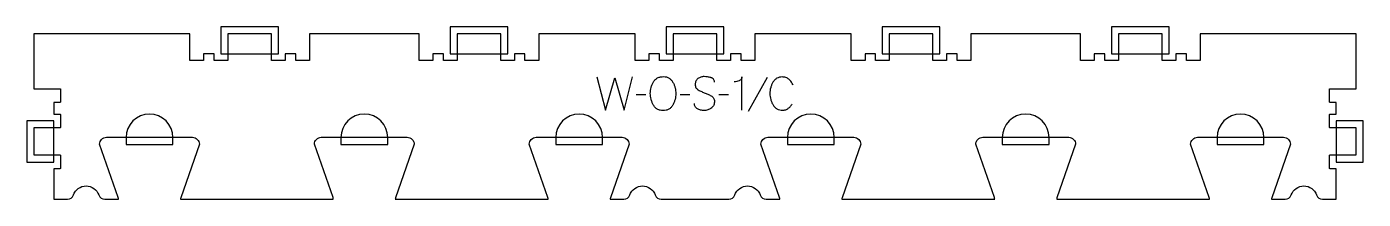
# Model space of a CAD drawing. Extents: x -6 to 1206, y 0 to 156.
import ezdxf

# ---------------------------------------------------------------- set-up
doc = ezdxf.new("R2010")
doc.units = 0
for name, color, linetype in [('1_ANYTOOL_1MMDEEP_LABELS_S', 2, 'CONTINUOUS'), ('4_ANYTOOL_CUTTHROUGH_OUTSI', 5, 'CONTINUOUS'), ('5_ANYTOOL_HALF_MILL_9MM_IN', 3, 'CONTINUOUS')]:
    doc.layers.add(name, color=color, linetype=linetype)

msp = doc.modelspace()

# ---------------------------------------------------------------- linework, layer by layer
at = {"layer": '1_ANYTOOL_1MMDEEP_LABELS_S'}
for p, q in [((665.085704, 110.124661), (647.89999, 79.353232)), ((555.157133, 94.481804), (546.371419, 94.39609)), ((595.185704, 94.481804), (586.39999, 94.39609)), ((630.242847, 94.481804), (621.457133, 94.39609))]:
    msp.add_line(p, q, dxfattribs=at)
msp.add_lwpolyline([(510.79999, 110.59609), (518.514276, 80.59609), (526.957133, 109.69609), (535.442847, 80.59609), (542.942847, 110.59609)], dxfattribs=at)
msp.add_lwpolyline([(571.228561, 110.938947, -0.064784), (573.902517, 110.591025, -0.088904), (576.328561, 109.460375, -0.05419), (578.251126, 107.768245, -0.051179), (579.778561, 105.710375, -0.041653), (580.960761, 103.281603, -0.036749), (581.74999, 100.69609, -0.024892), (582.207769, 98.076826, -0.030823), (582.371419, 95.424661, -0.034269), (582.194899, 92.852164, -0.031918), (581.680347, 90.324661, -0.031725), (580.79216, 87.715264, -0.026303), (579.607133, 85.224661, -0.058719), (578.083352, 83.062914, -0.077745), (576.044633, 81.399661, -0.077243), (573.557645, 80.420823, -0.055252), (570.885704, 80.124661, -0.054051), (568.131779, 80.42324, -0.077615), (565.566061, 81.42109, -0.078558), (563.490988, 83.108163, -0.060481), (561.94999, 85.310375, -0.02629), (560.76333, 87.849594, -0.031299), (559.876776, 90.506804, -0.031469), (559.361737, 93.093619, -0.033416), (559.185704, 95.724661, -0.032847), (559.364382, 98.44161, -0.035049), (559.908919, 101.10859, -0.03503), (560.824892, 103.685628, -0.032231), (562.078561, 106.117518, -0.062518), (563.70045, 108.184612, -0.074052), (565.81249, 109.73359, -0.072322), (568.439343, 110.66448, -0.049083)], format="xyb", close=True, dxfattribs=at)
for points in [[(617.428561, 106.010375, 0.071867), (617.235448, 107.346982, 0.100684), (616.608919, 108.528232, 0.047558), (616.134365, 109.004683, 0.038563), (615.584365, 109.393411, 0.037928), (614.887177, 109.740879, 0.026634), (614.14999, 109.99609, 0.028461), (611.126657, 110.682072, 0.041577), (608.042847, 110.938947, 0.036938), (606.540487, 110.827807, 0.041531), (605.07499, 110.48359, 0.041583), (603.697613, 109.906381, 0.038125), (602.428561, 109.117518, 0.057611), (601.358409, 108.125614, 0.065808), (600.564276, 106.905018, 0.06469), (600.08678, 105.445463, 0.046778), (599.942847, 103.910375, 0.052235), (600.105203, 102.360533, 0.075448), (600.64999, 100.910375, 0.076671), (601.566082, 99.737323, 0.061023), (602.771419, 98.853232, 0.021951), (605.800273, 97.325887, 0.018213), (608.942847, 96.04609, -0.02405), (612.044332, 94.740627, -0.02981), (614.985704, 93.110375, -0.068439), (616.127006, 92.144445, -0.079282), (616.935704, 90.892518, -0.076308), (617.360704, 89.313836, -0.047772), (617.385704, 87.667518, -0.046243), (617.09247, 85.986559, -0.06359), (616.442847, 84.415732, -0.064671), (615.470023, 83.131543, -0.057073), (614.214276, 82.117518, -0.067522), (611.245967, 80.754608, -0.070793), (608.021419, 80.253232, -0.064027), (604.882403, 80.615747, -0.070447), (601.957133, 81.79609, -0.054374), (600.798716, 82.645722, -0.074742), (599.89999, 83.756804, -0.075199), (599.376983, 85.063182, -0.057737), (599.214276, 86.467518)], [(642.371419, 80.59609), (642.371419, 110.638947, -0.057478), (642.107396, 109.545979, -0.075801), (641.567847, 108.565732, -0.075474), (640.752395, 107.781858, -0.055107), (639.757133, 107.231804, -0.039607), (637.614892, 106.532292, -0.05918), (635.385704, 106.267518)], [(688.69999, 103.09609, 0.059291), (687.163829, 106.025506, 0.066881), (684.94999, 108.474661, 0.04529), (683.633004, 109.398538, 0.046757), (682.169633, 110.065732, 0.04633), (680.529721, 110.470064, 0.037303), (678.842847, 110.59609, 0.054828), (676.337207, 110.320504, 0.073548), (673.994633, 109.422875, 0.073729), (672.025311, 107.894642, 0.056205), (670.507133, 105.903232, 0.033355), (669.285964, 103.513357, 0.034965), (668.401776, 100.980018, 0.034911), (667.871748, 98.312011, 0.031589), (667.69999, 95.59609, 0.032085), (667.874493, 92.879461, 0.035383), (668.41249, 90.212161, 0.035431), (669.310979, 87.677004, 0.033598), (670.54999, 85.288947, 0.058628), (672.112191, 83.288062, 0.073381), (674.133919, 81.769304, 0.072539), (676.579892, 80.86825, 0.05208), (679.185704, 80.59609, 0.033243), (680.627079, 80.692026, 0.042283), (682.035704, 81.003232, 0.042766), (683.278401, 81.510322, 0.044269), (684.414276, 82.224661, 0.055485), (686.426071, 84.139562, 0.045948), (688.014276, 86.424661)]]:
    msp.add_lwpolyline(points, format="xyb", dxfattribs=at)
at = {"layer": '4_ANYTOOL_CUTTHROUGH_OUTSI'}
msp.add_lwpolyline([(630.404437, 0, 0.317837), (635.825589, 3.833333, -0.707107), (658.924411, 3.833333, 0.317837), (664.345563, 0), (676.744563, 0, 0.061784), (676.509569, 1.39487), (659.614035, 49.667412, -0.084368), (659.6, 49.75, -0.414214), (665.85, 56), (743.85, 56, -0.414214), (750.1, 49.75, -0.084368), (750.085965, 49.667412), (733.186852, 1.383805, 0.061178), (732.955437, 0), (871.644563, 0, 0.061784), (871.409569, 1.39487), (854.514035, 49.667412, -0.084368), (854.5, 49.75, -0.414214), (860.75, 56), (938.75, 56, -0.414214), (945, 49.75, -0.084368), (944.985965, 49.667412), (928.086852, 1.383805, 0.061178), (927.855437, 0), (1066.544563, 0, 0.061784), (1066.309569, 1.39487), (1049.414035, 49.667412, -0.084368), (1049.4, 49.75, -0.414214), (1055.65, 56), (1133.65, 56, -0.414214), (1139.9, 49.75, -0.084368), (1139.885965, 49.667412), (1122.986852, 1.383805, 0.061178), (1122.755437, 0), (1135.154437, 0, 0.317837), (1140.575589, 3.833333, -0.707107), (1163.674411, 3.833333, 0.317837), (1169.095563, 0), (1181.5, 0), (1181.5, 27.5), (1175.75, 27.5, -0.414214), (1175.5, 27.75), (1175.5, 39.75, -0.414214), (1175.75, 40), (1199.5, 40), (1199.5, 64.5), (1175.75, 64.5, -0.414214), (1175.5, 64.75), (1175.5, 76.75, -0.414214), (1175.75, 77), (1181.5, 77), (1181.5, 87.5), (1175.75, 87.5, -0.414214), (1175.5, 87.75), (1175.5, 99.75, -0.414214), (1175.75, 100), (1199.5, 100), (1199.5, 149.5), (1058, 149.5), (1058, 125.75, -0.414214), (1057.75, 125.5), (1045.75, 125.5, -0.414214), (1045.5, 125.75), (1045.5, 131.5), (1036, 131.5), (1036, 125.75, -0.414214), (1035.75, 125.5), (1023.75, 125.5, -0.414214), (1023.5, 125.75), (1023.5, 149.5), (984, 149.5), (984, 125.75, -0.414214), (983.75, 125.5), (971.75, 125.5, -0.414214), (971.5, 125.75), (971.5, 131.5), (962, 131.5), (962, 125.75, -0.414214), (961.75, 125.5), (949.75, 125.5, -0.414214), (949.5, 125.75), (949.5, 149.5), (850, 149.5), (850, 125.75, -0.414214), (849.75, 125.5), (837.75, 125.5, -0.414214), (837.5, 125.75), (837.5, 131.5), (828, 131.5), (828, 125.75, -0.414214), (827.75, 125.5), (815.75, 125.5, -0.414214), (815.5, 125.75), (815.5, 149.5), (776, 149.5), (776, 125.75, -0.414214), (775.75, 125.5), (763.75, 125.5, -0.414214), (763.5, 125.75), (763.5, 131.5), (754, 131.5), (754, 125.75, -0.414214), (753.75, 125.5), (741.75, 125.5, -0.414214), (741.5, 125.75), (741.5, 149.5), (654, 149.5), (654, 125.75, -0.414214), (653.75, 125.5), (641.75, 125.5, -0.414214), (641.5, 125.75), (641.5, 131.5), (632, 131.5), (632, 125.75, -0.414214), (631.75, 125.5), (619.75, 125.5, -0.414214), (619.5, 125.75), (619.5, 149.5), (580, 149.5), (580, 125.75, -0.414214), (579.75, 125.5), (567.75, 125.5, -0.414214), (567.5, 125.75), (567.5, 131.5), (558, 131.5), (558, 125.75, -0.414214), (557.75, 125.5), (545.75, 125.5, -0.414214), (545.5, 125.75), (545.5, 149.5), (458, 149.5), (458, 125.75, -0.414214), (457.75, 125.5), (445.75, 125.5, -0.414214), (445.5, 125.75), (445.5, 131.5), (436, 131.5), (436, 125.75, -0.414214), (435.75, 125.5), (423.75, 125.5, -0.414214), (423.5, 125.75), (423.5, 149.5), (384, 149.5), (384, 125.75, -0.414214), (383.75, 125.5), (371.75, 125.5, -0.414214), (371.5, 125.75), (371.5, 131.5), (362, 131.5), (362, 125.75, -0.414214), (361.75, 125.5), (349.75, 125.5, -0.414214), (349.5, 125.75), (349.5, 149.5), (250, 149.5), (250, 125.75, -0.414214), (249.75, 125.5), (237.75, 125.5, -0.414214), (237.5, 125.75), (237.5, 131.5), (228, 131.5), (228, 125.75, -0.414214), (227.75, 125.5), (215.75, 125.5, -0.414214), (215.5, 125.75), (215.5, 149.5), (176, 149.5), (176, 125.75, -0.414214), (175.75, 125.5), (163.75, 125.5, -0.414214), (163.5, 125.75), (163.5, 131.5), (154, 131.5), (154, 125.75, -0.414214), (153.75, 125.5), (141.75, 125.5, -0.414214), (141.5, 125.75), (141.5, 149.5), (0, 149.5), (0, 100), (23.75, 100, -0.414214), (24, 99.75), (24, 87.75, -0.414214), (23.75, 87.5), (18, 87.5), (18, 77), (23.75, 77, -0.414214), (24, 76.75), (24, 64.75, -0.414214), (23.75, 64.5), (0, 64.5), (0, 40), (23.75, 40, -0.414214), (24, 39.75), (24, 27.75, -0.414214), (23.75, 27.5), (18, 27.5), (18, 0), (30.404437, 0, 0.317837), (35.825589, 3.833333, -0.707107), (58.924411, 3.833333, 0.317837), (64.345563, 0), (76.744563, 0, 0.061784), (76.509569, 1.39487), (59.614035, 49.667412, -0.084368), (59.6, 49.75, -0.414214), (65.85, 56), (143.85, 56, -0.414214), (150.1, 49.75, -0.084368), (150.085965, 49.667412), (133.186852, 1.383805, 0.061178), (132.955437, 0), (271.644563, 0, 0.061784), (271.409569, 1.39487), (254.514035, 49.667412, -0.084368), (254.5, 49.75, -0.414214), (260.75, 56), (338.75, 56, -0.414214), (345, 49.75, -0.084368), (344.985965, 49.667412), (328.086852, 1.383805, 0.061178), (327.855437, 0), (466.544563, 0, 0.061784), (466.309569, 1.39487), (449.414035, 49.667412, -0.084368), (449.4, 49.75, -0.414214), (455.65, 56), (533.65, 56, -0.414214), (539.9, 49.75, -0.084368), (539.885965, 49.667412), (522.986852, 1.383805, 0.061178), (522.755437, 0), (535.154437, 0, 0.317837), (540.575589, 3.833333, -0.707107), (563.674411, 3.833333, 0.317837), (569.095563, 0)], format="xyb", close=True, dxfattribs=at)
at = {"layer": '5_ANYTOOL_HALF_MILL_9MM_IN'}
for points in [[(175.5, 131.5), (216, 131.5), (222, 131.5), (222, 149.74), (222, 156), (169.5, 156), (169.5, 149.74), (169.5, 131.5)], [(383.5, 131.5), (424, 131.5), (430, 131.5), (430, 149.74), (430, 156), (377.5, 156), (377.5, 149.74), (377.5, 131.5)], [(579.5, 131.5), (620, 131.5), (626, 131.5), (626, 149.74), (626, 156), (573.5, 156), (573.5, 149.74), (573.5, 131.5)], [(775.5, 131.5), (816, 131.5), (822, 131.5), (822, 149.74), (822, 156), (769.5, 156), (769.5, 149.74), (769.5, 131.5)], [(983.5, 131.5), (1024, 131.5), (1030, 131.5), (1030, 149.74), (1030, 156), (977.5, 156), (977.5, 149.74), (977.5, 131.5)], [(18, 39.5), (18, 65), (18, 71), (-6.5, 71), (-6.5, 64.74), (-6.5, 39.76), (-6.5, 33.5), (18, 33.5)], [(1181.5, 65), (1181.5, 39.5), (1181.5, 33.5), (1199.74, 33.5), (1206, 33.5), (1206, 71), (1199.74, 71), (1181.5, 71)]]:
    msp.add_lwpolyline(points, close=True, dxfattribs=at)
for points in [[(126.1, 55.75, 1), (83.6, 55.75), (83.6, 49.5), (126.1, 49.5)], [(321, 55.75, 1), (278.5, 55.75), (278.5, 49.5), (321, 49.5)], [(515.9, 55.75, 1), (473.4, 55.75), (473.4, 49.5), (515.9, 49.5)], [(726.1, 55.75, 1), (683.6, 55.75), (683.6, 49.5), (726.1, 49.5)], [(921, 55.75, 1), (878.5, 55.75), (878.5, 49.5), (921, 49.5)], [(1115.9, 55.75, 1), (1073.4, 55.75), (1073.4, 49.5), (1115.9, 49.5)]]:
    msp.add_lwpolyline(points, format="xyb", close=True, dxfattribs=at)

doc.saveas('drawing.dxf')
